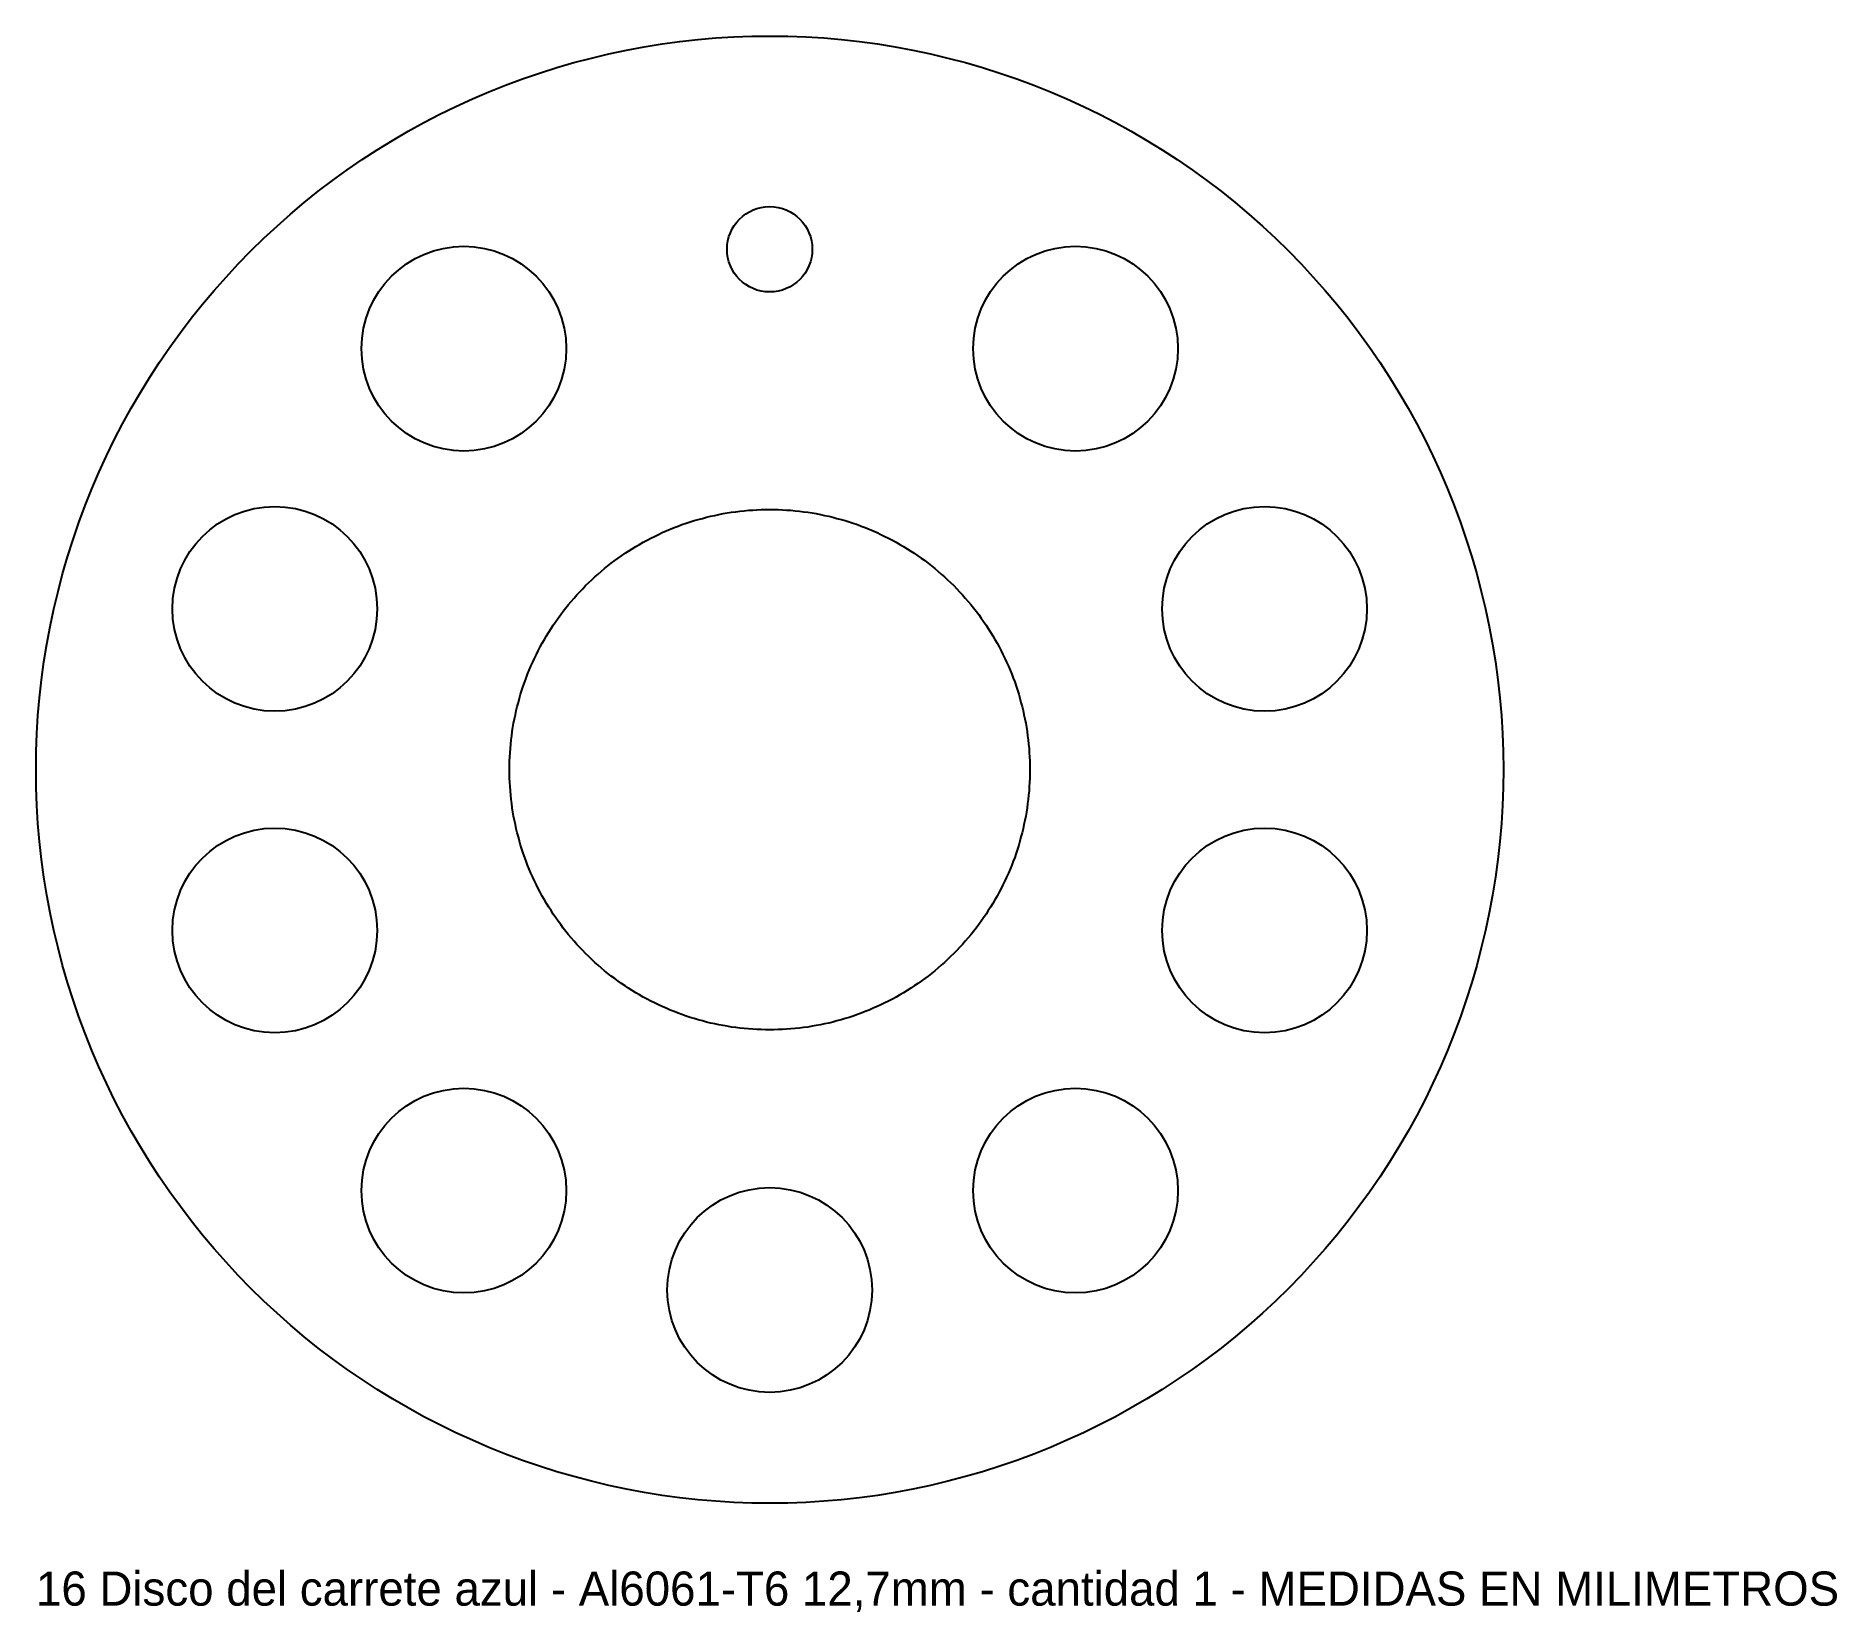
# Model space of a CAD drawing. Header units: millimetres. Extents: x -86 to 125, y -99 to 86.
import ezdxf

# ---------------------------------------------------------------- set-up
doc = ezdxf.new("R2010")
doc.units = ezdxf.units.MM
doc.layers.add('CORTE', color=1, linetype='Continuous')
doc.layers.add('NOTAS', color=3, linetype='Continuous')

msp = doc.modelspace()

# ---------------------------------------------------------------- linework, layer by layer
at = {"layer": 'CORTE'}
for points in [[(86, 0), (85.97, -2.11), (85.9, -4.22), (85.77, -6.33), (85.59, -8.43), (85.35, -10.53), (85.07, -12.62), (84.73, -14.7), (84.35, -16.78), (83.91, -18.84), (83.42, -20.9), (82.88, -22.94), (82.3, -24.96), (81.66, -26.98), (80.97, -28.97), (80.24, -30.95), (79.45, -32.91), (78.62, -34.85), (77.74, -36.77), (76.82, -38.67), (75.85, -40.54), (74.83, -42.39), (73.76, -44.21), (72.66, -46.01), (71.51, -47.78), (70.31, -49.52), (69.08, -51.23), (67.8, -52.91), (66.48, -54.56), (65.12, -56.17), (63.72, -57.75), (62.29, -59.3), (60.81, -60.81), (59.3, -62.29), (57.75, -63.72), (56.17, -65.12), (54.56, -66.48), (52.91, -67.8), (51.23, -69.08), (49.52, -70.31), (47.78, -71.51), (46.01, -72.66), (44.21, -73.76), (42.39, -74.83), (40.54, -75.85), (38.67, -76.82), (36.77, -77.74), (34.85, -78.62), (32.91, -79.45), (30.95, -80.24), (28.97, -80.97), (26.98, -81.66), (24.96, -82.3), (22.94, -82.88), (20.9, -83.42), (18.84, -83.91), (16.78, -84.35), (14.7, -84.73), (12.62, -85.07), (10.53, -85.35), (8.43, -85.59), (6.33, -85.77), (4.22, -85.9), (2.11, -85.97), (0, -86), (-2.11, -85.97), (-4.22, -85.9), (-6.33, -85.77), (-8.43, -85.59), (-10.53, -85.35), (-12.62, -85.07), (-14.7, -84.73), (-16.78, -84.35), (-18.84, -83.91), (-20.9, -83.42), (-22.94, -82.88), (-24.96, -82.3), (-26.98, -81.66), (-28.97, -80.97), (-30.95, -80.24), (-32.91, -79.45), (-34.85, -78.62), (-36.77, -77.74), (-38.67, -76.82), (-40.54, -75.85), (-42.39, -74.83), (-44.21, -73.76), (-46.01, -72.66), (-47.78, -71.51), (-49.52, -70.31), (-51.23, -69.08), (-52.91, -67.8), (-54.56, -66.48), (-56.17, -65.12), (-57.75, -63.72), (-59.3, -62.29), (-60.81, -60.81), (-62.29, -59.3), (-63.72, -57.75), (-65.12, -56.17), (-66.48, -54.56), (-67.8, -52.91), (-69.08, -51.23), (-70.31, -49.52), (-71.51, -47.78), (-72.66, -46.01), (-73.76, -44.21), (-74.83, -42.39), (-75.85, -40.54), (-76.82, -38.67), (-77.74, -36.77), (-78.62, -34.85), (-79.45, -32.91), (-80.24, -30.95), (-80.97, -28.97), (-81.66, -26.98), (-82.3, -24.96), (-82.88, -22.94), (-83.42, -20.9), (-83.91, -18.84), (-84.35, -16.78), (-84.73, -14.7), (-85.07, -12.62), (-85.35, -10.53), (-85.59, -8.43), (-85.77, -6.33), (-85.9, -4.22), (-85.97, -2.11), (-86, 0), (-85.97, 2.11), (-85.9, 4.22), (-85.77, 6.33), (-85.59, 8.43), (-85.35, 10.53), (-85.07, 12.62), (-84.73, 14.7), (-84.35, 16.78), (-83.91, 18.84), (-83.42, 20.9), (-82.88, 22.94), (-82.3, 24.96), (-81.66, 26.98), (-80.97, 28.97), (-80.24, 30.95), (-79.45, 32.91), (-78.62, 34.85), (-77.74, 36.77), (-76.82, 38.67), (-75.85, 40.54), (-74.83, 42.39), (-73.76, 44.21), (-72.66, 46.01), (-71.51, 47.78), (-70.31, 49.52), (-69.08, 51.23), (-67.8, 52.91), (-66.48, 54.56), (-65.12, 56.17), (-63.72, 57.75), (-62.29, 59.3), (-60.81, 60.81), (-59.3, 62.29), (-57.75, 63.72), (-56.17, 65.12), (-54.56, 66.48), (-52.91, 67.8), (-51.23, 69.08), (-49.52, 70.31), (-47.78, 71.51), (-46.01, 72.66), (-44.21, 73.76), (-42.39, 74.83), (-40.54, 75.85), (-38.67, 76.82), (-36.77, 77.74), (-34.85, 78.62), (-32.91, 79.45), (-30.95, 80.24), (-28.97, 80.97), (-26.98, 81.66), (-24.96, 82.3), (-22.94, 82.88), (-20.9, 83.42), (-18.84, 83.91), (-16.78, 84.35), (-14.7, 84.73), (-12.62, 85.07), (-10.53, 85.35), (-8.43, 85.59), (-6.33, 85.77), (-4.22, 85.9), (-2.11, 85.97), (0, 86), (2.11, 85.97), (4.22, 85.9), (6.33, 85.77), (8.43, 85.59), (10.53, 85.35), (12.62, 85.07), (14.7, 84.73), (16.78, 84.35), (18.84, 83.91), (20.9, 83.42), (22.94, 82.88), (24.96, 82.3), (26.98, 81.66), (28.97, 80.97), (30.95, 80.24), (32.91, 79.45), (34.85, 78.62), (36.77, 77.74), (38.67, 76.82), (40.54, 75.85), (42.39, 74.83), (44.21, 73.76), (46.01, 72.66), (47.78, 71.51), (49.52, 70.31), (51.23, 69.08), (52.91, 67.8), (54.56, 66.48), (56.17, 65.12), (57.75, 63.72), (59.3, 62.29), (60.81, 60.81), (62.29, 59.3), (63.72, 57.75), (65.12, 56.17), (66.48, 54.56), (67.8, 52.91), (69.08, 51.23), (70.31, 49.52), (71.51, 47.78), (72.66, 46.01), (73.76, 44.21), (74.83, 42.39), (75.85, 40.54), (76.82, 38.67), (77.74, 36.77), (78.62, 34.85), (79.45, 32.91), (80.24, 30.95), (80.97, 28.97), (81.66, 26.98), (82.3, 24.96), (82.88, 22.94), (83.42, 20.9), (83.91, 18.84), (84.35, 16.78), (84.73, 14.7), (85.07, 12.62), (85.35, 10.53), (85.59, 8.43), (85.77, 6.33), (85.9, 4.22), (85.97, 2.11), (86, 0)], [(30.5, 0), (30.5, -0.5), (30.48, -1), (30.46, -1.5), (30.43, -1.99), (30.4, -2.49), (30.35, -2.99), (30.3, -3.49), (30.24, -3.98), (30.17, -4.48), (30.09, -4.97), (30.01, -5.46), (29.91, -5.95), (29.81, -6.44), (29.7, -6.93), (29.59, -7.41), (29.46, -7.89), (29.33, -8.37), (29.19, -8.85), (29.04, -9.33), (28.88, -9.8), (28.72, -10.28), (28.55, -10.74), (28.37, -11.21), (28.18, -11.67), (27.98, -12.13), (27.78, -12.59), (27.57, -13.04), (27.35, -13.49), (27.13, -13.94), (26.9, -14.38), (26.66, -14.82), (26.41, -15.25), (26.16, -15.68), (25.9, -16.11), (25.63, -16.53), (25.36, -16.94), (25.08, -17.36), (24.79, -17.77), (24.5, -18.17), (24.2, -18.57), (23.89, -18.96), (23.58, -19.35), (23.26, -19.73), (22.93, -20.11), (22.6, -20.48), (22.26, -20.85), (21.92, -21.21), (21.57, -21.57), (21.21, -21.92), (20.85, -22.26), (20.48, -22.6), (20.11, -22.93), (19.73, -23.26), (19.35, -23.58), (18.96, -23.89), (18.57, -24.2), (18.17, -24.5), (17.77, -24.79), (17.36, -25.08), (16.94, -25.36), (16.53, -25.63), (16.11, -25.9), (15.68, -26.16), (15.25, -26.41), (14.82, -26.66), (14.38, -26.9), (13.94, -27.13), (13.49, -27.35), (13.04, -27.57), (12.59, -27.78), (12.13, -27.98), (11.67, -28.18), (11.21, -28.37), (10.74, -28.55), (10.28, -28.72), (9.8, -28.88), (9.33, -29.04), (8.85, -29.19), (8.37, -29.33), (7.89, -29.46), (7.41, -29.59), (6.93, -29.7), (6.44, -29.81), (5.95, -29.91), (5.46, -30.01), (4.97, -30.09), (4.48, -30.17), (3.98, -30.24), (3.49, -30.3), (2.99, -30.35), (2.49, -30.4), (1.99, -30.43), (1.5, -30.46), (1, -30.48), (0.5, -30.5), (0, -30.5), (-0.5, -30.5), (-1, -30.48), (-1.5, -30.46), (-1.99, -30.43), (-2.49, -30.4), (-2.99, -30.35), (-3.49, -30.3), (-3.98, -30.24), (-4.48, -30.17), (-4.97, -30.09), (-5.46, -30.01), (-5.95, -29.91), (-6.44, -29.81), (-6.93, -29.7), (-7.41, -29.59), (-7.89, -29.46), (-8.37, -29.33), (-8.85, -29.19), (-9.33, -29.04), (-9.8, -28.88), (-10.28, -28.72), (-10.74, -28.55), (-11.21, -28.37), (-11.67, -28.18), (-12.13, -27.98), (-12.59, -27.78), (-13.04, -27.57), (-13.49, -27.35), (-13.94, -27.13), (-14.38, -26.9), (-14.82, -26.66), (-15.25, -26.41), (-15.68, -26.16), (-16.11, -25.9), (-16.53, -25.63), (-16.94, -25.36), (-17.36, -25.08), (-17.77, -24.79), (-18.17, -24.5), (-18.57, -24.2), (-18.96, -23.89), (-19.35, -23.58), (-19.73, -23.26), (-20.11, -22.93), (-20.48, -22.6), (-20.85, -22.26), (-21.21, -21.92), (-21.57, -21.57), (-21.92, -21.21), (-22.26, -20.85), (-22.6, -20.48), (-22.93, -20.11), (-23.26, -19.73), (-23.58, -19.35), (-23.89, -18.96), (-24.2, -18.57), (-24.5, -18.17), (-24.79, -17.77), (-25.08, -17.36), (-25.36, -16.94), (-25.63, -16.53), (-25.9, -16.11), (-26.16, -15.68), (-26.41, -15.25), (-26.66, -14.82), (-26.9, -14.38), (-27.13, -13.94), (-27.35, -13.49), (-27.57, -13.04), (-27.78, -12.59), (-27.98, -12.13), (-28.18, -11.67), (-28.37, -11.21), (-28.55, -10.74), (-28.72, -10.28), (-28.88, -9.8), (-29.04, -9.33), (-29.19, -8.85), (-29.33, -8.37), (-29.46, -7.89), (-29.59, -7.41), (-29.7, -6.93), (-29.81, -6.44), (-29.91, -5.95), (-30.01, -5.46), (-30.09, -4.97), (-30.17, -4.48), (-30.24, -3.98), (-30.3, -3.49), (-30.35, -2.99), (-30.4, -2.49), (-30.43, -1.99), (-30.46, -1.5), (-30.48, -1), (-30.5, -0.5), (-30.5, 0), (-30.5, 0.5), (-30.48, 1), (-30.46, 1.5), (-30.43, 1.99), (-30.4, 2.49), (-30.35, 2.99), (-30.3, 3.49), (-30.24, 3.98), (-30.17, 4.48), (-30.09, 4.97), (-30.01, 5.46), (-29.91, 5.95), (-29.81, 6.44), (-29.7, 6.93), (-29.59, 7.41), (-29.46, 7.89), (-29.33, 8.37), (-29.19, 8.85), (-29.04, 9.33), (-28.88, 9.8), (-28.72, 10.28), (-28.55, 10.74), (-28.37, 11.21), (-28.18, 11.67), (-27.98, 12.13), (-27.78, 12.59), (-27.57, 13.04), (-27.35, 13.49), (-27.13, 13.94), (-26.9, 14.38), (-26.66, 14.82), (-26.41, 15.25), (-26.16, 15.68), (-25.9, 16.11), (-25.63, 16.53), (-25.36, 16.94), (-25.08, 17.36), (-24.79, 17.77), (-24.5, 18.17), (-24.2, 18.57), (-23.89, 18.96), (-23.58, 19.35), (-23.26, 19.73), (-22.93, 20.11), (-22.6, 20.48), (-22.26, 20.85), (-21.92, 21.21), (-21.57, 21.57), (-21.21, 21.92), (-20.85, 22.26), (-20.48, 22.6), (-20.11, 22.93), (-19.73, 23.26), (-19.35, 23.58), (-18.96, 23.89), (-18.57, 24.2), (-18.17, 24.5), (-17.77, 24.79), (-17.36, 25.08), (-16.94, 25.36), (-16.53, 25.63), (-16.11, 25.9), (-15.68, 26.16), (-15.25, 26.41), (-14.82, 26.66), (-14.38, 26.9), (-13.94, 27.13), (-13.49, 27.35), (-13.04, 27.57), (-12.59, 27.78), (-12.13, 27.98), (-11.67, 28.18), (-11.21, 28.37), (-10.74, 28.55), (-10.28, 28.72), (-9.8, 28.88), (-9.33, 29.04), (-8.85, 29.19), (-8.37, 29.33), (-7.89, 29.46), (-7.41, 29.59), (-6.93, 29.7), (-6.44, 29.81), (-5.95, 29.91), (-5.46, 30.01), (-4.97, 30.09), (-4.48, 30.17), (-3.98, 30.24), (-3.49, 30.3), (-2.99, 30.35), (-2.49, 30.4), (-1.99, 30.43), (-1.5, 30.46), (-1, 30.48), (-0.5, 30.5), (0, 30.5), (0.5, 30.5), (1, 30.48), (1.5, 30.46), (1.99, 30.43), (2.49, 30.4), (2.99, 30.35), (3.49, 30.3), (3.98, 30.24), (4.48, 30.17), (4.97, 30.09), (5.46, 30.01), (5.95, 29.91), (6.44, 29.81), (6.93, 29.7), (7.41, 29.59), (7.89, 29.46), (8.37, 29.33), (8.85, 29.19), (9.33, 29.04), (9.8, 28.88), (10.28, 28.72), (10.74, 28.55), (11.21, 28.37), (11.67, 28.18), (12.13, 27.98), (12.59, 27.78), (13.04, 27.57), (13.49, 27.35), (13.94, 27.13), (14.38, 26.9), (14.82, 26.66), (15.25, 26.41), (15.68, 26.16), (16.11, 25.9), (16.53, 25.63), (16.94, 25.36), (17.36, 25.08), (17.77, 24.79), (18.17, 24.5), (18.57, 24.2), (18.96, 23.89), (19.35, 23.58), (19.73, 23.26), (20.11, 22.93), (20.48, 22.6), (20.85, 22.26), (21.21, 21.92), (21.57, 21.57), (21.92, 21.21), (22.26, 20.85), (22.6, 20.48), (22.93, 20.11), (23.26, 19.73), (23.58, 19.35), (23.89, 18.96), (24.2, 18.57), (24.5, 18.17), (24.79, 17.77), (25.08, 17.36), (25.36, 16.94), (25.63, 16.53), (25.9, 16.11), (26.16, 15.68), (26.41, 15.25), (26.66, 14.82), (26.9, 14.38), (27.13, 13.94), (27.35, 13.49), (27.57, 13.04), (27.78, 12.59), (27.98, 12.13), (28.18, 11.67), (28.37, 11.21), (28.55, 10.74), (28.72, 10.28), (28.88, 9.8), (29.04, 9.33), (29.19, 8.85), (29.33, 8.37), (29.46, 7.89), (29.59, 7.41), (29.7, 6.93), (29.81, 6.44), (29.91, 5.95), (30.01, 5.46), (30.09, 4.97), (30.17, 4.48), (30.24, 3.98), (30.3, 3.49), (30.35, 2.99), (30.4, 2.49), (30.43, 1.99), (30.46, 1.5), (30.48, 1), (30.5, 0.5), (30.5, 0)]]:
    msp.add_lwpolyline(points, close=True, dxfattribs=at)
for centre, radius in [((0, 61), 5), ((-35.85, 49.35), 12), ((35.85, 49.35), 12), ((-58.01, 18.85), 12), ((58.01, 18.85), 12), ((-58.01, -18.85), 12), ((58.01, -18.85), 12), ((-35.85, -49.35), 12), ((35.85, -49.35), 12), ((0, -61), 12)]:
    msp.add_circle(centre, radius, dxfattribs=at)

# ---------------------------------------------------------------- texts
at = {"layer": 'NOTAS'}
msp.add_text('16 Disco del carrete azul - Al6061-T6 12,7mm - cantidad 1 - MEDIDAS EN MILIMETROS', height=4, dxfattribs=at).set_placement((-86, -98))

doc.saveas('drawing.dxf')
